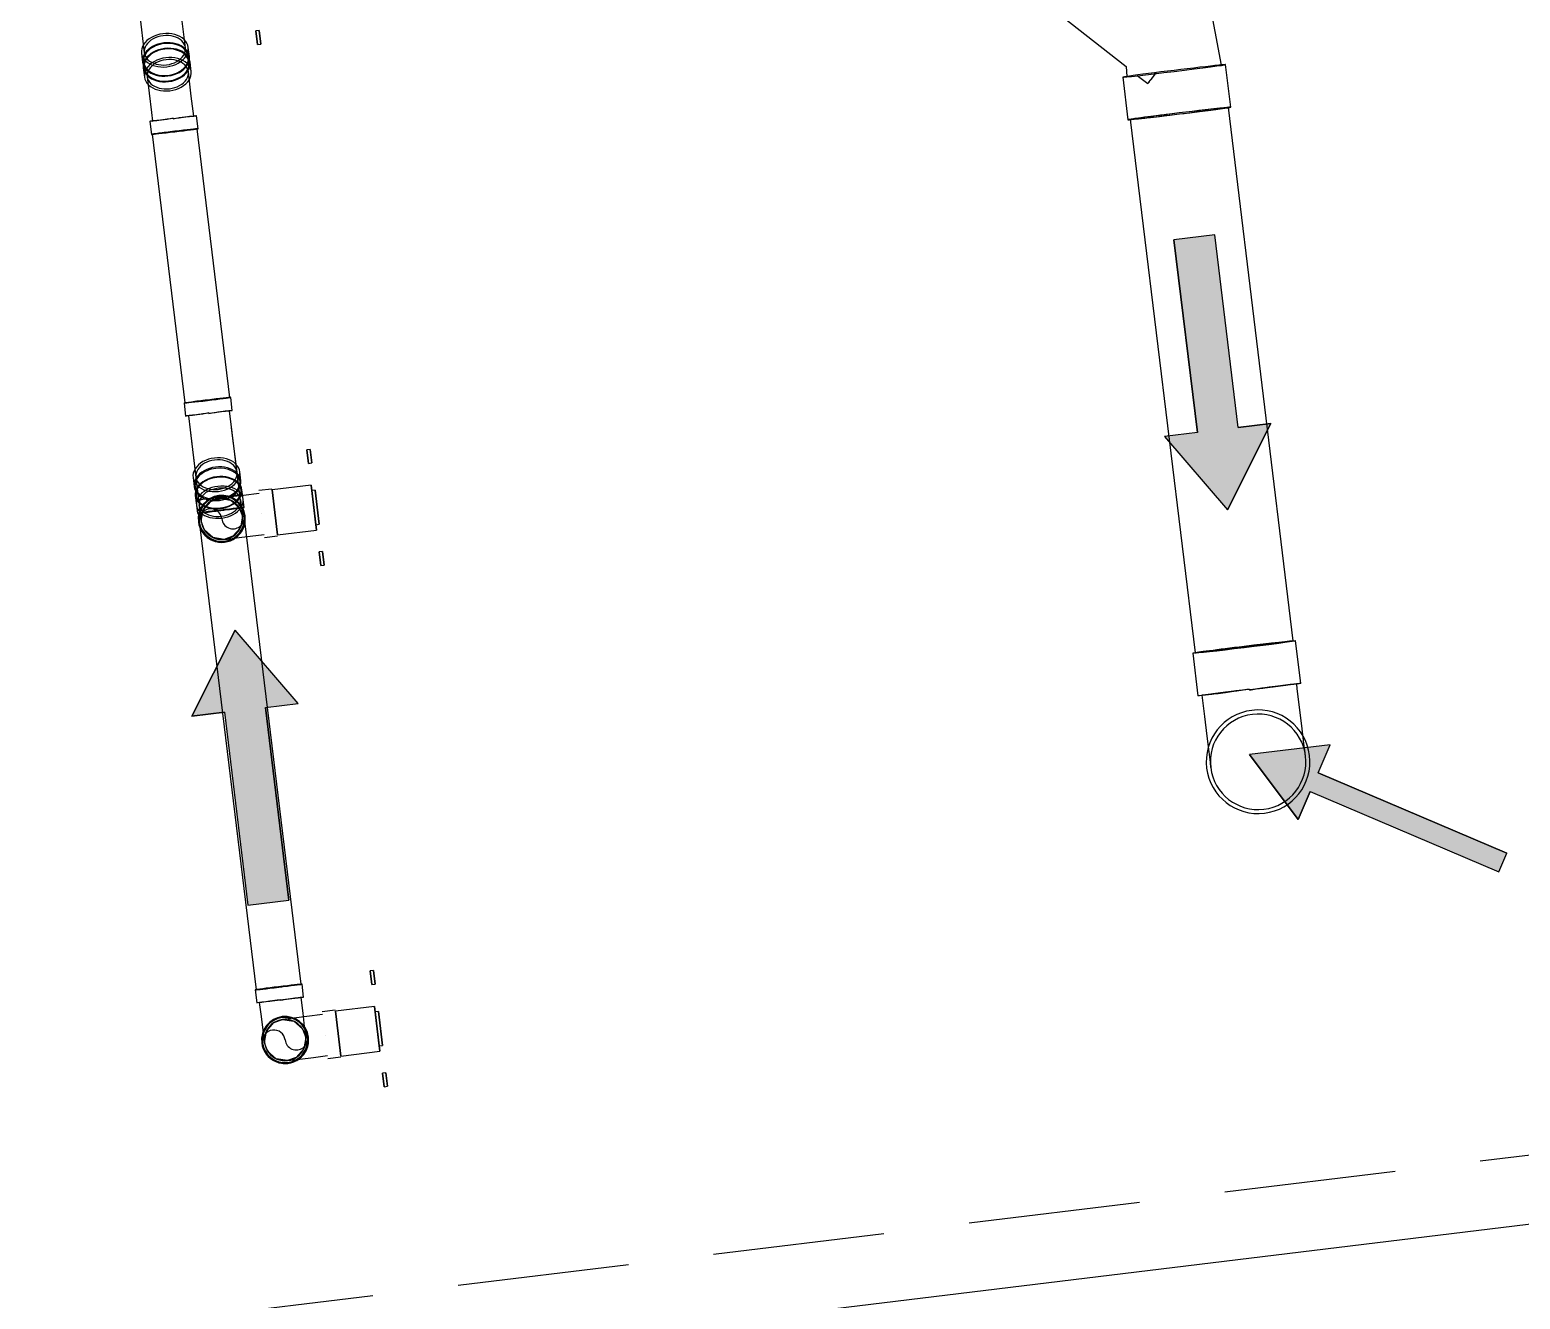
# Model space of a CAD drawing. Header units: millimetres. Extents: x 400392 to 401374, y 4543900 to 4544115.
# Drawn here: x 400463.606 to 400465.778, y 4544090.597 to 4544092.447 of the extents above; entities that cross this region are included whole.
import ezdxf

# ---------------------------------------------------------------- set-up
doc = ezdxf.new("R2010")
doc.units = ezdxf.units.MM
doc.linetypes.add('AKS', pattern=[3, 2.5, -0.25, 0, -0.25])
doc.linetypes.add('HIDDEN', pattern=[0.375, 0.25, -0.125])
doc.layers.add('A-DETL-GENF', color=92, linetype='Continuous', lineweight=9)
for name, color, linetype in [('aks prota', 2, 'AKS'), ('kiriş prota', 6, 'Continuous'), ('kolon tarama prota', 252, 'Continuous')]:
    doc.layers.add(name, color=color, linetype=linetype)

# ---------------------------------------------------------------- blocks, each defined once
blk = doc.blocks.new('+24.06 mekanik')
at = {"layer": 'kolon tarama prota'}
for points in [[(8304.3, 167157.7), (8304.3, 167275.7), (8342.4, 167253.7), (8491.8, 167512.5), (8517.8, 167497.5), (8368.4, 167238.7), (8406.5, 167216.7)], [(7946, 167168.7), (7828.9, 167090.6), (7828.9, 167138.7), (7546, 167138.7), (7546, 167198.7), (7828.9, 167198.7), (7828.9, 167246.7)], [(7946, 165712.7), (8063, 165790.7), (8063, 165742.7), (8346, 165742.7), (8346, 165682.7), (8063, 165682.7), (8063, 165634.7)]]:
    blk.add_hatch(color=253, dxfattribs=at).paths.add_polyline_path(points, flags=0)
at = {"layer": 'kolon tarama prota', "color": 253}
for p, q in [((8491.8, 167512.5), (8342.4, 167253.7)), ((8342.4, 167253.7), (8491.8, 167512.5)), ((8517.8, 167497.5), (8491.8, 167512.5)), ((8517.8, 167497.5), (8491.8, 167512.5)), ((8368.4, 167238.7), (8517.8, 167497.5)), ((8368.4, 167238.7), (8517.8, 167497.5)), ((8342.4, 167253.7), (8304.3, 167275.7)), ((8304.3, 167275.7), (8304.3, 167157.7)), ((8342.4, 167253.7), (8304.3, 167275.7)), ((8304.3, 167275.7), (8304.3, 167157.7)), ((7946, 167168.7), (7828.9, 167246.7)), ((7828.9, 167246.7), (7828.9, 167198.7)), ((7828.9, 167246.7), (7946, 167168.7)), ((7828.9, 167198.7), (7828.9, 167246.7)), ((7301.8, 167238.2), (7102.8, 167225.8)), ((7364.3, 167244.2), (7301.8, 167244.2)), ((8147.5, 167240.7), (7364.3, 167240.7)), ((8210, 167244.2), (8147.5, 167244.2)), ((8406.5, 167216.7), (8368.4, 167238.7)), ((8368.4, 167238.7), (8406.5, 167216.7)), ((8304.3, 167157.7), (8406.5, 167216.7)), ((8406.5, 167216.7), (8304.3, 167157.7)), ((7828.9, 167198.7), (7546, 167198.7)), ((7546, 167198.7), (7546, 167138.7)), ((7828.9, 167198.7), (7546, 167198.7)), ((7546, 167198.7), (7546, 167138.7)), ((7828.9, 167090.6), (7946, 167168.7)), ((7828.9, 167090.6), (7946, 167168.7)), ((7302.2, 167141.9), (7301.3, 167141.9)), ((7546, 167138.7), (7828.9, 167138.7)), ((7828.9, 167138.7), (7546, 167138.7)), ((7828.9, 167138.7), (7828.9, 167090.6)), ((7828.9, 167138.7), (7828.9, 167090.6)), ((7301.8, 167114.6), (7315.4, 167128.3)), ((7193.1, 167005.9), (7287.2, 167100)), ((7287.2, 167100), (7301.8, 167099.1)), ((7301.8, 167093.2), (7364.3, 167093.2)), ((7364.3, 167096.7), (8147.5, 167096.7)), ((8147.5, 167093.2), (8210, 167093.2)), ((7082.6, 165852.7), (7082.6, 165847.7)), ((7102.6, 165852.7), (7082.6, 165852.7)), ((7082.6, 165852.7), (7102.6, 165852.7)), ((7102.6, 165847.7), (7082.6, 165847.7)), ((7082.6, 165847.7), (7102.6, 165847.7)), ((7102.6, 165847.7), (7102.6, 165852.7)), ((7697.6, 165852.7), (7697.6, 165847.7)), ((7717.6, 165852.7), (7697.6, 165852.7)), ((7697.6, 165852.7), (7717.6, 165852.7)), ((7717.6, 165847.7), (7697.6, 165847.7)), ((7697.6, 165847.7), (7717.6, 165847.7)), ((7717.6, 165847.7), (7717.6, 165852.7)), ((7749.6, 165847.7), (7749.6, 165790.5)), ((7749.6, 165847.7), (7782.6, 165847.7)), ((7782.6, 165847.7), (7749.6, 165847.7)), ((7757.6, 165852.7), (7757.6, 165847.7)), ((7807.6, 165852.7), (7757.6, 165852.7)), ((7757.6, 165852.7), (7807.6, 165852.7)), ((7807.6, 165847.7), (7757.6, 165847.7)), ((7757.6, 165847.7), (7807.6, 165847.7)), ((7782.6, 165847.7), (7815.6, 165847.7)), ((7815.6, 165847.7), (7782.6, 165847.7)), ((7807.6, 165847.7), (7807.6, 165852.7)), ((7815.6, 165790.5), (7815.6, 165847.7)), ((7847.6, 165852.7), (7847.6, 165847.7)), ((7867.6, 165852.7), (7847.6, 165852.7)), ((7847.6, 165852.7), (7867.6, 165852.7)), ((7867.6, 165847.7), (7847.6, 165847.7)), ((7847.6, 165847.7), (7867.6, 165847.7)), ((7867.6, 165847.7), (7867.6, 165852.7)), ((8462.7, 165852.7), (8462.7, 165847.7)), ((8482.7, 165852.7), (8462.7, 165852.7)), ((8462.7, 165852.7), (8482.7, 165852.7)), ((8482.7, 165847.7), (8462.7, 165847.7)), ((8462.7, 165847.7), (8482.7, 165847.7)), ((8482.7, 165847.7), (8482.7, 165852.7)), ((8514.7, 165847.7), (8514.7, 165790.5)), ((8514.7, 165847.7), (8547.7, 165847.7)), ((8547.7, 165847.7), (8514.7, 165847.7)), ((8522.7, 165852.7), (8522.7, 165847.7)), ((8572.7, 165852.7), (8522.7, 165852.7)), ((8522.7, 165852.7), (8572.7, 165852.7)), ((8572.7, 165847.7), (8522.7, 165847.7)), ((8522.7, 165847.7), (8572.7, 165847.7)), ((8547.7, 165847.7), (8580.7, 165847.7)), ((8580.7, 165847.7), (8547.7, 165847.7)), ((8572.7, 165847.7), (8572.7, 165852.7)), ((8580.7, 165790.5), (8580.7, 165847.7)), ((8612.7, 165852.7), (8612.7, 165847.7)), ((8632.7, 165852.7), (8612.7, 165852.7)), ((8612.7, 165852.7), (8632.7, 165852.7)), ((8632.7, 165847.7), (8612.7, 165847.7)), ((8612.7, 165847.7), (8632.7, 165847.7)), ((8632.7, 165847.7), (8632.7, 165852.7)), ((7748.3, 165790.5), (7748.3, 165771.4)), ((7749.6, 165790.5), (7782.6, 165790.5)), ((7782.6, 165790.5), (7749.6, 165790.5)), ((7782.6, 165790.5), (7815.6, 165790.5)), ((7815.6, 165790.5), (7782.6, 165790.5)), ((7782.6, 165790.5), (7782.6, 165790.5)), ((7782.6, 165790.5), (7782.6, 165790.5)), ((7817, 165771.4), (7817, 165790.5)), ((8063, 165790.7), (7946, 165712.7)), ((8063, 165790.7), (7946, 165712.7)), ((8063, 165742.7), (8063, 165790.7)), ((8063, 165742.7), (8063, 165790.7)), ((8513.4, 165790.5), (8513.4, 165771.4)), ((8514.7, 165790.5), (8547.7, 165790.5)), ((8547.7, 165790.5), (8514.7, 165790.5)), ((8547.7, 165790.5), (8580.7, 165790.5)), ((8580.7, 165790.5), (8547.7, 165790.5)), ((8547.7, 165790.5), (8547.7, 165790.5)), ((8547.7, 165790.5), (8547.7, 165790.5)), ((8582, 165771.4), (8582, 165790.5)), ((7782.6, 165771.4), (7782.6, 165771.4)), ((7782.6, 165771.4), (7782.6, 165771.4)), ((7782.6, 165771.4), (7782.6, 165771.4)), ((7782.6, 165771.4), (7782.6, 165771.4)), ((8547.7, 165771.4), (8547.7, 165771.4)), ((8547.7, 165771.4), (8547.7, 165771.4)), ((8547.7, 165771.4), (8547.7, 165771.4)), ((8547.7, 165771.4), (8547.7, 165771.4)), ((7108.2, 165747), (7094.7, 165747)), ((7129.9, 165747), (7116.4, 165747)), ((7214, 165747), (7194.9, 165747)), ((7627.5, 165747), (7608.5, 165747)), ((7731.1, 165747), (7717.8, 165747)), ((7758.2, 165747), (7744.2, 165747)), ((7770.1, 165747), (7751, 165747)), ((8488.9, 165747), (8469.9, 165747)), ((7094.7, 165742.9), (7039.8, 165742.9)), ((7116.4, 165745.7), (7108.2, 165745.7)), ((7608.5, 165745.7), (7214, 165745.7)), ((7751, 165742.9), (7627.5, 165742.9)), ((7717.8, 165742.9), (7652.5, 165742.9)), ((7744.2, 165745.7), (7731.1, 165745.7)), ((8469.9, 165745.7), (7770.1, 165745.7)), ((8346, 165742.7), (8063, 165742.7)), ((8063, 165742.7), (8346, 165742.7)), ((8346, 165682.7), (8346, 165742.7)), ((8346, 165682.7), (8346, 165742.7)), ((7946, 165712.7), (8063, 165634.7)), ((8063, 165634.7), (7946, 165712.7)), ((7039.8, 165682.5), (7094.7, 165682.5)), ((7627.5, 165682.5), (7751, 165682.5)), ((7652.5, 165682.5), (7717.8, 165682.5)), ((8063, 165634.7), (8063, 165682.7)), ((8063, 165682.7), (8346, 165682.7)), ((8063, 165682.7), (8346, 165682.7)), ((8063, 165682.7), (8063, 165634.7)), ((7094.7, 165678.4), (7108.2, 165678.4)), ((7108.2, 165679.7), (7116.4, 165679.7)), ((7116.4, 165678.4), (7129.9, 165678.4)), ((7194.9, 165678.4), (7214, 165678.4)), ((7214, 165679.7), (7608.5, 165679.7)), ((7608.5, 165678.4), (7627.5, 165678.4)), ((7717.8, 165678.4), (7731.1, 165678.4)), ((7731.1, 165679.7), (7744.2, 165679.7)), ((7744.2, 165678.4), (7758.2, 165678.4)), ((7751, 165678.4), (7770.1, 165678.4)), ((7770.1, 165679.7), (8469.9, 165679.7)), ((8469.9, 165678.4), (8488.9, 165678.4))]:
    blk.add_line(p, q, dxfattribs=at)
at = {"layer": 'kolon tarama prota', "color": 253, "flags": 128}
for points in [[(8316.1, 167238.2), (8311.3, 167238.2), (8297.6, 167238.2), (8276, 167238.2), (8248.5, 167238.2), (8217.5, 167238.2), (8210, 167238.2)], [(8210, 167099.1), (8241.4, 167099.1), (8269.9, 167099.1), (8293.1, 167099.1), (8308.9, 167099.1), (8315.8, 167099.1), (8316.1, 167099.1)], [(7752.5, 165771.4), (7752.5, 165748.4), (7752.5, 165729.1), (7752.5, 165716.5), (7752.5, 165712.7)], [(7812.8, 165712.7), (7812.8, 165717.4), (7812.8, 165730.7), (7812.8, 165750.6), (7812.8, 165771.4)], [(8517.5, 165771.4), (8517.5, 165748.4), (8517.5, 165729.1), (8517.5, 165716.5), (8517.5, 165712.7)], [(8577.8, 165712.7), (8577.8, 165717.4), (8577.8, 165730.7), (8577.8, 165750.6), (8577.8, 165771.4)], [(7194.9, 165742.9), (7165.7, 165742.9), (7139.5, 165742.9), (7129.9, 165742.9)], [(7752.5, 165712.7), (7757.1, 165728.8), (7769.6, 165739.9), (7782.6, 165742.9)], [(7758.2, 165742.9), (7774.3, 165742.9), (7782.1, 165742.9), (7782.6, 165742.9)], [(7782.6, 165742.9), (7798.7, 165738.2), (7809.8, 165725.7), (7812.8, 165712.7)], [(8488.9, 165742.9), (8512, 165742.9), (8531.4, 165742.9), (8543.9, 165742.9), (8547.7, 165742.9)], [(8517.5, 165712.7), (8522.2, 165728.8), (8534.6, 165739.9), (8547.7, 165742.9)], [(8547.7, 165742.9), (8563.7, 165738.2), (8574.9, 165725.7), (8577.8, 165712.7)], [(7782.6, 165682.5), (7766.6, 165687.2), (7755.4, 165699.7), (7752.5, 165712.7)], [(7812.8, 165712.7), (7808.2, 165696.6), (7795.7, 165685.5), (7782.6, 165682.5)], [(8547.7, 165682.5), (8531.6, 165687.2), (8520.5, 165699.7), (8517.5, 165712.7)], [(8577.8, 165712.7), (8573.2, 165696.6), (8560.7, 165685.5), (8547.7, 165682.5)], [(7129.9, 165682.5), (7154, 165682.5), (7182.3, 165682.5), (7194.9, 165682.5)], [(7782.6, 165682.5), (7777.9, 165682.5), (7764.4, 165682.5), (7758.2, 165682.5)], [(8547.7, 165682.5), (8543, 165682.5), (8529.6, 165682.5), (8509.7, 165682.5), (8488.9, 165682.5)]]:
    blk.add_lwpolyline(points, dxfattribs=at)
at = {"layer": 'kolon tarama prota', "color": 253}
for centre, radius, start, end in [((8316.1, 167168.7), 75.5, 0, 180), ((8316.1, 167168.7), 75.5, 0, 180), ((8316.1, 167168.7), 69.6, 0, 180), ((8316.1, 167168.7), 75.5, 180, 0), ((8316.1, 167168.7), 75.5, 180, 0), ((8316.1, 167168.7), 69.6, 180, 0), ((7782.6, 165712.7), 34.3, 90, 270), ((7782.6, 165712.7), 34.3, 90, 270), ((7782.6, 165712.7), 34.3, 0, 180), ((7782.6, 165712.7), 34.3, 0, 180), ((7782.6, 165712.7), 34.3, 270, 90), ((7782.6, 165712.7), 34.3, 270, 90), ((8547.7, 165712.7), 34.3, 90, 270), ((8547.7, 165712.7), 34.3, 90, 270), ((8547.7, 165712.7), 34.3, 0, 180), ((8547.7, 165712.7), 34.3, 0, 180), ((8547.7, 165712.7), 34.3, 270, 90), ((8547.7, 165712.7), 34.3, 270, 90), ((7782.6, 165712.7), 33, 0, 180), ((7782.6, 165712.7), 30.2, 90, 270), ((7782.6, 165712.7), 30.2, 0, 180), ((7782.6, 165729.2), 16.5, 270, 90), ((7782.6, 165712.7), 30.2, 270, 90), ((8547.7, 165712.7), 33, 0, 180), ((8547.7, 165712.7), 30.2, 90, 270), ((8547.7, 165712.7), 30.2, 0, 180), ((8547.7, 165729.2), 16.5, 270, 90), ((8547.7, 165712.7), 30.2, 270, 90), ((7782.6, 165712.7), 34.3, 180, 0), ((7782.6, 165712.7), 34.3, 180, 0), ((7782.6, 165712.7), 33, 180, 0), ((7782.6, 165712.7), 30.2, 180, 0), ((7782.6, 165696.2), 16.5, 90, 270), ((8547.7, 165712.7), 34.3, 180, 0), ((8547.7, 165712.7), 34.3, 180, 0), ((8547.7, 165712.7), 33, 180, 0), ((8547.7, 165712.7), 30.2, 180, 0), ((8547.7, 165696.2), 16.5, 90, 270)]:
    blk.add_arc(centre, radius, start, end, dxfattribs=at)
for centre, major_axis, ratio, start_param, end_param in [((8147.5, 167168.7), (0, 75.5), 0.00999, 4.712389, 7.853982), ((8210, 167168.7), (0, 75.5), 0.00999, 4.712389, 7.853982), ((7301.8, 167168.7), (0, 75.5), 0.00999, 0, 3.141593), ((7301.8, 167168.7), (0, 75.5), 0.00999, 3.141593, 6.283185), ((7364.3, 167168.7), (0, 75.5), 0.00999, 0, 3.141593), ((7364.3, 167168.7), (0, 72), 0.00999, 0.000001, 1.570796), ((7364.3, 167168.7), (0, 75.5), 0.00999, 3.141593, 6.283185), ((7364.3, 167168.7), (0, 72), 0.00999, 4.712389, 6.283186), ((8147.5, 167168.7), (0, 72), 0.00999, 0.000001, 1.570796), ((8147.5, 167168.7), (0, 72), 0.00999, 4.712389, 6.283184), ((8210, 167168.7), (0, 69.6), 0.00999, 4.712389, 7.853982), ((7364.3, 167168.7), (0, 72), 0.00999, 1.570796, 3.141593), ((7364.3, 167168.7), (0, 72), 0.00999, 3.141592, 4.712389), ((8147.5, 167168.7), (0, 72), 0.00999, 1.570796, 3.141593), ((8147.5, 167168.7), (0, 75.5), 0.00999, 1.570796, 4.712389), ((8147.5, 167168.7), (0, 72), 0.00999, 3.141593, 4.712389), ((8210, 167168.7), (0, 75.5), 0.00999, 1.570796, 4.712389), ((8210, 167168.7), (0, 69.6), 0.00999, 1.570796, 4.712389), ((7275, 167168.7), (-40.4, 40.4), 0.007064, 2.286293, 3.134528), ((7275, 167168.7), (-40.4, 40.4), 0.007064, 3.134528, 3.982763), ((7094.7, 165712.7), (0, 34.3), 0.707107, 4.712389, 7.853982), ((7108.2, 165712.7), (0, 34.3), 0.707107, 4.712389, 7.853982), ((7116.4, 165712.7), (0, -34.3), 0.707107, 1.570796, 4.712389), ((7129.9, 165712.7), (0, -34.3), 0.707107, 1.570796, 4.712389), ((7194.9, 165712.7), (0, -34.3), 0.01, 1.570796, 4.712389), ((7214, 165712.7), (0, -34.3), 0.01, 1.570796, 4.712389), ((7608.5, 165712.7), (0, 34.3), 0.01, 4.712389, 7.853982), ((7627.5, 165712.7), (0, 34.3), 0.01, 4.712389, 7.853982), ((7717.8, 165712.7), (0, 34.3), 0.714142, 4.712389, 7.853982), ((7731.1, 165712.7), (0, 34.3), 0.714142, 4.712389, 7.853982), ((7744.2, 165712.7), (0, 34.3), 0.678852, 4.712389, 7.853982), ((7758.2, 165712.7), (0, 34.3), 0.678852, 4.712389, 7.853982), ((7751, 165712.7), (0, 34.3), 0.01, 4.712389, 7.853982), ((7770.1, 165712.7), (0, 34.3), 0.01, 4.712389, 7.853982), ((8469.9, 165712.7), (0, -34.3), 0.01, 1.570796, 4.712389), ((8488.9, 165712.7), (0, -34.3), 0.01, 1.570796, 4.712389), ((7094.7, 165712.7), (0, 30.2), 0.707107, 4.712389, 7.853982), ((7108.2, 165712.7), (0, 33), 0.707107, 0, 1.570796), ((7116.4, 165712.7), (0, 33), 0.707107, 0, 1.570796), ((7108.2, 165712.7), (0, 33), 0.707107, 4.712389, 6.283185), ((7129.9, 165712.7), (0, -30.2), 0.707107, 1.570796, 4.712389), ((7116.4, 165712.7), (0, 33), 0.707107, 4.712389, 6.283185), ((7194.9, 165712.7), (0, -30.2), 0.01, 1.570796, 4.712389), ((7214, 165712.7), (0, 33), 0.01, 0, 1.570796), ((7214, 165712.7), (0, 33), 0.01, 4.712389, 6.283185), ((7608.5, 165712.7), (0, 33), 0.01, 0, 1.570796), ((7608.5, 165712.7), (0, 33), 0.01, 4.712389, 6.283185), ((7627.5, 165712.7), (0, 30.2), 0.01, 4.712389, 7.853982), ((7717.8, 165712.7), (0, 30.2), 0.714142, 4.712389, 7.853982), ((7731.1, 165712.7), (0, 33), 0.678852, 0, 1.570796), ((7744.2, 165712.7), (0, 33), 0.678852, 0, 1.570796), ((7731.1, 165712.7), (0, 33), 0.678852, 4.712389, 6.283185), ((7758.2, 165712.7), (0, 30.2), 0.678852, 4.712389, 7.853982), ((7744.2, 165712.7), (0, 33), 0.678852, 4.712389, 6.283185), ((7751, 165712.7), (0, 30.2), 0.01, 4.712389, 7.853982), ((7770.1, 165712.7), (0, 33), 0.01, 0, 1.570796), ((7770.1, 165712.7), (0, 33), 0.01, 4.712389, 6.283185), ((8469.9, 165712.7), (0, 33), 0.01, 0, 1.570796), ((8469.9, 165712.7), (0, 33), 0.01, 4.712389, 6.283185), ((8488.9, 165712.7), (0, -30.2), 0.01, 1.570796, 4.712389), ((7094.7, 165712.7), (0, 34.3), 0.707107, 1.570796, 4.712389), ((7094.7, 165712.7), (0, 30.2), 0.707107, 1.570796, 4.712389), ((7108.2, 165712.7), (0, 34.3), 0.707107, 1.570796, 4.712389), ((7108.2, 165712.7), (0, 33), 0.707107, 1.570796, 3.141593), ((7116.4, 165712.7), (0, -34.3), 0.707107, 4.712389, 7.853982), ((7116.4, 165712.7), (0, 33), 0.707107, 1.570796, 3.141593), ((7129.9, 165712.7), (0, -34.3), 0.707107, 4.712389, 7.853982), ((7108.2, 165712.7), (0, 33), 0.707107, 3.141593, 4.712389), ((7129.9, 165712.7), (0, -30.2), 0.707107, 4.712389, 7.853982), ((7116.4, 165712.7), (0, 33), 0.707107, 3.141593, 4.712389), ((7194.9, 165712.7), (0, -34.3), 0.01, 4.712389, 7.853982), ((7194.9, 165712.7), (0, -30.2), 0.01, 4.712389, 7.853982), ((7214, 165712.7), (0, -34.3), 0.01, 4.712389, 7.853982), ((7214, 165712.7), (0, 33), 0.01, 1.570796, 3.141593), ((7214, 165712.7), (0, 33), 0.01, 3.141593, 4.712389), ((7608.5, 165712.7), (0, 33), 0.01, 1.570796, 3.141593), ((7608.5, 165712.7), (0, 34.3), 0.01, 1.570796, 4.712389), ((7608.5, 165712.7), (0, 33), 0.01, 3.141593, 4.712389), ((7627.5, 165712.7), (0, 34.3), 0.01, 1.570796, 4.712389), ((7627.5, 165712.7), (0, 30.2), 0.01, 1.570796, 4.712389), ((7717.8, 165712.7), (0, 34.3), 0.714142, 1.570796, 4.712389), ((7717.8, 165712.7), (0, 30.2), 0.714142, 1.570796, 4.712389), ((7731.1, 165712.7), (0, 34.3), 0.714142, 1.570796, 4.712389), ((7731.1, 165712.7), (0, 33), 0.678852, 1.570796, 3.141593), ((7744.2, 165712.7), (0, 34.3), 0.678852, 1.570796, 4.712389), ((7744.2, 165712.7), (0, 33), 0.678852, 1.570796, 3.141593), ((7731.1, 165712.7), (0, 33), 0.678852, 3.141593, 4.712389), ((7758.2, 165712.7), (0, 34.3), 0.678852, 1.570796, 4.712389), ((7758.2, 165712.7), (0, 30.2), 0.678852, 1.570796, 4.712389), ((7744.2, 165712.7), (0, 33), 0.678852, 3.141593, 4.712389), ((7751, 165712.7), (0, 34.3), 0.01, 1.570796, 4.712389), ((7751, 165712.7), (0, 30.2), 0.01, 1.570796, 4.712389), ((7770.1, 165712.7), (0, 34.3), 0.01, 1.570796, 4.712389), ((7770.1, 165712.7), (0, 33), 0.01, 1.570796, 3.141593), ((7770.1, 165712.7), (0, 33), 0.01, 3.141593, 4.712389), ((8469.9, 165712.7), (0, 33), 0.01, 1.570796, 3.141593), ((8469.9, 165712.7), (0, -34.3), 0.01, 4.712389, 7.853982), ((8469.9, 165712.7), (0, 33), 0.01, 3.141593, 4.712389), ((8488.9, 165712.7), (0, -30.2), 0.01, 4.712389, 7.853982), ((8488.9, 165712.7), (0, -34.3), 0.01, 4.712389, 7.853982)]:
    blk.add_ellipse(centre, major_axis=major_axis, ratio=ratio, start_param=start_param, end_param=end_param, dxfattribs=at)

msp = doc.modelspace()

# ---------------------------------------------------------------- linework, layer by layer
at = {"layer": 'aks prota', "ltscale": 10}
msp.add_line((400433.6918, 4544086.8081), (400480.0513, 4544092.4379), dxfattribs=at)
at = {"layer": 'kiriş prota', "linetype": 'HIDDEN'}
msp.add_lwpolyline([(400460.88, 4544090.2105), (400466.5384, 4544090.8977)], dxfattribs=at)

# ---------------------------------------------------------------- block references
at = {"layer": 'A-DETL-GENF', "xscale": 0.001, "yscale": 0.001, "zscale": 0.001, "rotation": 276.9239939588385}
msp.add_blockref('+24.06 mekanik', (400298.4438, 4544079.4828), dxfattribs=at)

doc.saveas('drawing.dxf')
